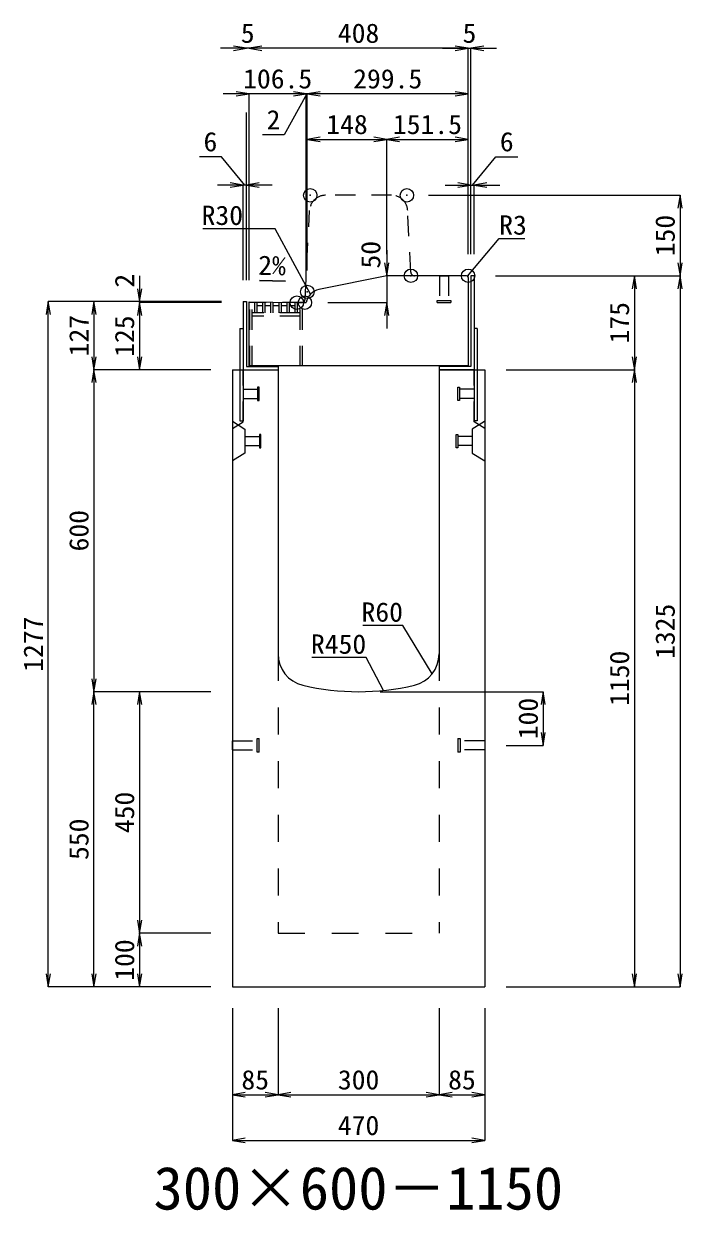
# Model space of a CAD drawing. Units: millimetres at full size. Extents: x -1809 to 57027, y -20349 to 17321.
# Drawn here: x 9276 to 10503, y -15212 to -13001 of the extents above; entities that cross this region are included whole.
import ezdxf
from ezdxf.enums import TextEntityAlignment as Align

# ---------------------------------------------------------------- set-up
doc = ezdxf.new("R2010")
doc.units = ezdxf.units.MM
doc.header["$LTSCALE"] = 50
doc.header["$PDMODE"] = 32
doc.header["$PDSIZE"] = 25
doc.linetypes.add('USER1', pattern=[2, 1, -1])
doc.linetypes.add('USER2', pattern=[1.35, 0.75, -0.6])
for name, color, linetype, lineweight in [('インサート', 3, 'USER2', 9), ('グレーチング', 7, 'USER2', 5), ('受枠', 3, 'Continuous', 5), ('寸法線', 7, 'Continuous', 13), ('引出線', 4, 'Continuous', 13), ('本体', 2, 'Continuous', 13)]:
    doc.layers.add(name, color=color, linetype=linetype, lineweight=lineweight)
doc.layers.add('作業エリア', color=11, linetype='Continuous')
doc.layers.add('文字', color=7, linetype='Continuous')
doc.styles.add('ＭＳ 明朝', font='')
doc.styles.get('ＭＳ 明朝').set_extended_font_data('MS Mincho')

# ---------------------------------------------------------------- blocks, each defined once
blk = doc.blocks.new('open_arrow')
at = {"color": 0, "linetype": 'Continuous', "lineweight": -2}
blk.add_lwpolyline([(7.5, 1.25), (0, 0), (7.5, -1.25)], dxfattribs=at)

msp = doc.modelspace()

# ---------------------------------------------------------------- linework, layer by layer
at = {"layer": 'インサート'}
for p, q in [((10050.5, -13471.05), (10050.5, -13517.05)), ((10050.5, -13471.05), (10067.5, -13471.05)), ((10067.5, -13471.05), (10067.5, -13517.05)), ((10046.5, -13521.05), (10046.5, -13517.05)), ((10046.5, -13517.05), (10071.5, -13517.05)), ((10046.5, -13521.05), (10071.5, -13521.05)), ((10071.5, -13517.05), (10071.5, -13521.05)), ((9685, -13682.55), (9712, -13682.55)), ((9685, -13682.55), (9685, -13699.55)), ((9715, -13678.55), (9712, -13678.55)), ((9712, -13678.55), (9712, -13703.55)), ((9715, -13703.55), (9715, -13678.55)), ((10085, -13678.55), (10088, -13678.55)), ((10085, -13703.55), (10085, -13678.55)), ((10088, -13678.55), (10088, -13703.55)), ((10115, -13682.55), (10088, -13682.55)), ((10115, -13682.55), (10115, -13699.55)), ((9685, -13699.55), (9712, -13699.55)), ((9712, -13703.55), (9715, -13703.55)), ((10088, -13703.55), (10085, -13703.55)), ((10115, -13699.55), (10088, -13699.55)), ((9688.2, -13770.55), (9715.2, -13770.55)), ((9688.2, -13770.55), (9688.2, -13787.55)), ((9718.2, -13766.55), (9715.2, -13766.55)), ((9715.2, -13766.55), (9715.2, -13791.55)), ((9718.2, -13791.55), (9718.2, -13766.55)), ((10081.8, -13766.55), (10084.8, -13766.55)), ((10081.8, -13791.55), (10081.8, -13766.55)), ((10084.8, -13766.55), (10084.8, -13791.55)), ((10111.8, -13770.55), (10084.8, -13770.55)), ((10111.8, -13770.55), (10111.8, -13787.55)), ((9688.2, -13787.55), (9715.2, -13787.55)), ((9715.2, -13791.55), (9718.2, -13791.55)), ((10084.8, -13791.55), (10081.8, -13791.55)), ((10111.8, -13787.55), (10084.8, -13787.55)), ((9665, -14337.55), (9711, -14337.55)), ((9665, -14354.55), (9665, -14337.55)), ((9711, -14358.55), (9711, -14333.55)), ((9711, -14333.55), (9715, -14333.55)), ((9715, -14358.55), (9715, -14333.55)), ((10085, -14333.55), (10089, -14333.55)), ((10085, -14333.55), (10085, -14358.55)), ((10089, -14333.55), (10089, -14358.55)), ((10135, -14337.55), (10089, -14337.55)), ((10135, -14337.55), (10135, -14354.55)), ((9665, -14354.55), (9711, -14354.55)), ((9715, -14358.55), (9711, -14358.55)), ((10089, -14358.55), (10085, -14358.55)), ((10135, -14354.55), (10089, -14354.55))]:
    msp.add_line(p, q, dxfattribs=at)
at = {"layer": 'グレーチング'}
for p, q in [((9697.5, -13639.05), (9697.5, -13521.05)), ((9795.5, -13521.05), (9697.5, -13521.05)), ((9702, -13639.05), (9702, -13521.05)), ((9706.5, -13540.05), (9706.5, -13521.05)), ((9711, -13540.05), (9711, -13521.05)), ((9721.6, -13527.05), (9711, -13527.05)), ((9721.6, -13540.05), (9721.6, -13521.05)), ((9726.1, -13540.05), (9726.1, -13521.05)), ((9736.7, -13527.05), (9726.1, -13527.05)), ((9736.7, -13540.05), (9736.7, -13521.05)), ((9741.2, -13540.05), (9741.2, -13521.05)), ((9751.8, -13527.05), (9741.2, -13527.05)), ((9751.8, -13540.05), (9751.8, -13521.05)), ((9756.3, -13540.05), (9756.3, -13521.05)), ((9766.9, -13527.05), (9756.3, -13527.05)), ((9766.9, -13540.05), (9766.9, -13521.05)), ((9771.4, -13540.05), (9771.4, -13521.05)), ((9782, -13527.05), (9771.4, -13527.05)), ((9782, -13540.05), (9782, -13521.05)), ((9786.5, -13540.05), (9786.5, -13521.05)), ((9791, -13639.05), (9791, -13521.05)), ((9795.5, -13639.05), (9795.5, -13521.05)), ((9791, -13540.05), (9702, -13540.05)), ((9791, -13546.05), (9702, -13546.05))]:
    msp.add_line(p, q, dxfattribs=at)
at = {"layer": '作業エリア'}
for p in [(9810, -13321.05), (9990, -13321.05), (9997.5, -13471.05), (10104, -13471.05), (9785, -13521.05), (9800, -13521.05), (9804.5, -13501.05)]:
    msp.add_point(p, dxfattribs=at)
at = {"layer": '受枠'}
for p, q in [((10109, -13471.05), (10109, -13640.05)), ((10115, -13471.05), (10109, -13471.05)), ((10115, -13471.05), (10115, -13741.05)), ((9685, -13519.05), (9685, -13741.05)), ((9685, -13519.05), (9691, -13519.05)), ((9691, -13519.05), (9691, -13640.05)), ((9679, -13569.05), (9679, -13741.05)), ((9679, -13569.05), (9685, -13569.05)), ((10121, -13569.05), (10115, -13569.05)), ((10121, -13569.05), (10121, -13741.05)), ((9691, -13640.05), (9750, -13640.05)), ((9750, -13640.05), (9750, -13646.05)), ((10050, -13640.05), (10050, -13646.05)), ((10109, -13640.05), (10050, -13640.05)), ((9685, -13646.05), (9750, -13646.05)), ((10115, -13646.05), (10050, -13646.05)), ((9679, -13741.05), (9685, -13741.05)), ((10121, -13741.05), (10115, -13741.05))]:
    msp.add_line(p, q, dxfattribs=at)
at = {"layer": '寸法線'}
for p, q in [((9744, -13046.93), (9643, -13046.93)), ((10104, -13046.93), (9696, -13046.93)), ((10056, -13046.93), (10157, -13046.93)), ((10104, -13431.03), (10104, -13046.93)), ((10104, -13431.03), (10104, -13046.93)), ((10109, -13431.03), (10109, -13046.93)), ((9802.57, -13131.93), (9648, -13131.93)), ((9696, -13479.25), (9696, -13131.93)), ((9852.5, -13131.93), (9754.57, -13131.93)), ((9803.53, -13131.93), (9761.69, -13208.3)), ((9802.57, -13481.03), (9802.57, -13131.93)), ((10104, -13131.93), (9804.5, -13131.93)), ((9804.5, -13461.03), (9804.5, -13131.93)), ((10104, -13431.03), (10104, -13131.93)), ((9691, -13479.03), (9691, -13166.91)), ((9696, -13479.25), (9696, -13176.93)), ((9696, -13479.25), (9696, -13176.93)), ((9804.5, -13461.03), (9804.5, -13176.93)), ((9802.57, -13481.03), (9802.57, -13178.69)), ((9761.69, -13208.3), (9721.28, -13208.3)), ((9804.5, -13216.93), (9952.5, -13216.93)), ((9804.5, -13461.03), (9804.5, -13216.93)), ((9952.5, -13431.03), (9952.5, -13216.93)), ((9952.5, -13216.93), (10104, -13216.93)), ((9952.5, -13431.03), (9952.5, -13216.93)), ((10104, -13431.03), (10104, -13216.93)), ((9644.67, -13249.13), (9603.44, -13249.13)), ((9688, -13301.93), (9644.67, -13249.13)), ((10112, -13301.93), (10155.33, -13249.13)), ((10155.33, -13249.13), (10196.56, -13249.13)), ((9739, -13301.93), (9637, -13301.93)), ((9685, -13479.03), (9685, -13301.93)), ((9691, -13479.03), (9691, -13301.93)), ((10061, -13301.93), (10163, -13301.93)), ((10109, -13431.03), (10109, -13301.93)), ((10115, -13431.03), (10115, -13301.93)), ((10030.02, -13321.05), (10498.78, -13321.05)), ((10498.78, -13321.05), (10498.78, -13471.05)), ((9952.5, -13423.05), (9952.5, -13569.05)), ((9492.06, -13471.05), (9492.06, -13569.05)), ((10155.02, -13471.05), (10413.78, -13471.05)), ((10155.02, -13471.05), (10498.78, -13471.05)), ((10155.02, -13471.05), (10498.78, -13471.05)), ((10413.78, -13471.05), (10413.78, -13646.05)), ((10498.78, -13471.05), (10498.78, -14796.05)), ((9322.06, -14796.05), (9322.06, -13519.05)), ((9644.98, -13519.05), (9322.06, -13519.05)), ((9407.06, -13519.05), (9407.06, -13646.05)), ((9644.98, -13519.05), (9407.06, -13519.05)), ((9644.98, -13519.05), (9492.06, -13519.05)), ((9644.98, -13521.05), (9492.06, -13521.05)), ((9492.06, -13521.05), (9492.06, -13646.05)), ((9644.98, -13521.05), (9492.06, -13521.05)), ((9842.59, -13521.05), (9952.5, -13521.05)), ((9624.98, -13646.05), (9407.06, -13646.05)), ((9407.06, -13646.05), (9407.06, -14246.05)), ((9624.98, -13646.05), (9407.06, -13646.05)), ((9624.98, -13646.05), (9492.06, -13646.05)), ((10175.02, -13646.05), (10413.78, -13646.05)), ((10175.02, -13646.05), (10413.78, -13646.05)), ((10413.78, -13646.05), (10413.78, -14796.05)), ((9624.98, -14246.05), (9407.06, -14246.05)), ((9407.06, -14796.05), (9407.06, -14246.05)), ((9624.98, -14246.05), (9407.06, -14246.05)), ((9492.06, -14246.05), (9492.06, -14696.05)), ((9624.98, -14246.05), (9492.06, -14246.05)), ((9940.02, -14246.05), (10243.78, -14246.05)), ((10243.78, -14246.05), (10243.78, -14346.05)), ((10175.02, -14346.05), (10243.78, -14346.05)), ((9624.98, -14696.05), (9492.06, -14696.05)), ((9492.06, -14696.05), (9492.06, -14796.05)), ((9624.98, -14696.05), (9492.06, -14696.05)), ((9624.98, -14796.05), (9322.06, -14796.05)), ((9624.98, -14796.05), (9407.06, -14796.05)), ((9624.98, -14796.05), (9492.06, -14796.05)), ((10175.02, -14796.05), (10413.78, -14796.05)), ((10175.02, -14796.05), (10498.78, -14796.05)), ((9665, -14836.07), (9665, -14997.21)), ((9665, -14836.07), (9665, -15082.21)), ((9750, -14836.07), (9750, -14997.21)), ((9750, -14836.07), (9750, -14997.21)), ((10050, -14836.07), (10050, -14997.21)), ((10050, -14836.07), (10050, -14997.21)), ((10135, -14836.07), (10135, -14997.21)), ((10135, -14836.07), (10135, -15082.21)), ((9665, -14997.21), (9750, -14997.21)), ((9750, -14997.21), (10050, -14997.21)), ((10050, -14997.21), (10135, -14997.21)), ((9665, -15082.21), (10135, -15082.21))]:
    msp.add_line(p, q, dxfattribs=at)
at = {"layer": '引出線'}
for points in [[(9810.6, -13505.19), (9744.87, -13383.51), (9684.87, -13383.51), (9610.2, -13383.51)], [(10103.12, -13471.93), (10161.85, -13401.57), (10209.57, -13401.57)], [(9764, -13481.04), (9715.26, -13480.06), (9764, -13481.04)], [(10037.07, -14212.74), (9982.66, -14122.84), (9907.98, -14122.84)], [(9946.44, -14243.65), (9914.22, -14182.51), (9813.21, -14182.51)]]:
    msp.add_lwpolyline(points, dxfattribs=at)
at = {"layer": '本体', "linetype": 'USER2', "lineweight": 9}
for p, q in [((9961.46, -13321.05), (9838.54, -13321.05)), ((9800.33, -13514.4), (9808.57, -13349.56)), ((9997.17, -13464.4), (9991.43, -13349.56)), ((9685, -13743.05), (9685, -13646.05)), ((10115, -13743.05), (10115, -13646.05)), ((9665, -13755.55), (9685, -13743.05)), ((10135, -13755.55), (10115, -13743.05))]:
    msp.add_line(p, q, dxfattribs=at)
at = {"layer": '本体'}
for p, q in [((9952.5, -13471.05), (9826.19, -13496.66)), ((10101, -13471.05), (9952.5, -13471.05)), ((10104, -13474.05), (10104, -13639.05)), ((9696, -13639.05), (9696, -13519.27)), ((9696, -13519.27), (9785, -13521.05)), ((9785, -13521.05), (9802.57, -13521.05)), ((10104, -13639.05), (9696, -13639.05)), ((9665, -13646.05), (9665, -14796.05)), ((9665, -13646.05), (9750, -13646.05)), ((9750, -13646.05), (9750, -14175.53)), ((10050, -13646.05), (10050, -14175.53)), ((10050, -13646.05), (10135, -13646.05)), ((10135, -13646.05), (10135, -14796.05)), ((9665, -14796.05), (10135, -14796.05))]:
    msp.add_line(p, q, dxfattribs=at)
at = {"layer": '本体', "lineweight": 9}
for p, q in [((9665, -13742.05), (9688.2, -13756.55)), ((10134.58, -13742.31), (10111.8, -13756.55)), ((9688.2, -13756.55), (9688.2, -13801.55)), ((10111.8, -13756.55), (10111.8, -13801.55)), ((9688.2, -13801.55), (9665, -13816.05)), ((10111.8, -13801.55), (10135, -13816.05))]:
    msp.add_line(p, q, dxfattribs=at)
at = {"layer": '本体', "linetype": 'USER1', "lineweight": 15}
for p, q in [((9750, -14175.53), (9750, -14696.05)), ((10050, -14175.53), (10050, -14696.05)), ((9750, -14696.05), (10050, -14696.05))]:
    msp.add_line(p, q, dxfattribs=at)
at = {"layer": '本体', "linetype": 'USER2', "lineweight": 9}
for centre, radius, start, end in [((9838.54, -13351.05), 30, 90, 177.13759), ((9961.46, -13351.05), 30, 2.86241, 90), ((10004.16, -13464.05), 7, 182.86241, 270), ((9793.34, -13514.05), 7, 270, 357.13759)]:
    msp.add_arc(centre, radius, start, end, dxfattribs=at)
at = {"layer": '本体'}
for centre, radius, start, end in [((10101, -13474.05), 3, 0, 90), ((9832.15, -13526.06), 30, 101.45875, 170.39512), ((9810, -14175.53), 60, 180, 256.65764), ((9990, -14175.53), 60, 283.34236, 0), ((9900, -13796.05), 450, 256.65764, 283.34236)]:
    msp.add_arc(centre, radius, start, end, dxfattribs=at)

# ---------------------------------------------------------------- block references
at = {"layer": '寸法線', "xscale": 3.2, "yscale": 3.2}
for p, rotation in [((9691, -13046.93), 180), ((10104, -13046.93), 180), ((10104, -13046.93), 180), ((9696, -13131.93), 180), ((9802.57, -13131.93), 180), ((9802.57, -13131.93), 180), ((10104, -13131.93), 180), ((9952.5, -13216.93), 180), ((10104, -13216.93), 180), ((9685, -13301.93), 180), ((10109, -13301.93), 180), ((10498.78, -13321.05), 270), ((9952.5, -13471.05), 90), ((10498.78, -13471.05), 90), ((10413.78, -13471.05), 270), ((10498.78, -13471.05), 270), ((9492.06, -13519.05), 90), ((9322.06, -13519.05), 270), ((9407.06, -13519.05), 270), ((9492.06, -13521.05), 270), ((9492.06, -13521.05), 270), ((9952.5, -13521.05), 270), ((9407.06, -13646.05), 90), ((9492.06, -13646.05), 90), ((10413.78, -13646.05), 90), ((9407.06, -13646.05), 270), ((10413.78, -13646.05), 270), ((9407.06, -14246.05), 90), ((9407.06, -14246.05), 270), ((9492.06, -14246.05), 270), ((10243.78, -14246.05), 270), ((10243.78, -14346.05), 90), ((9492.06, -14696.05), 90), ((9492.06, -14696.05), 270), ((9322.06, -14796.05), 90), ((9407.06, -14796.05), 90), ((9492.06, -14796.05), 90), ((10413.78, -14796.05), 90), ((10498.78, -14796.05), 90), ((9750, -14997.21), 180), ((10050, -14997.21), 180), ((10135, -14997.21), 180), ((10135, -15082.21), 180)]:
    msp.add_blockref('open_arrow', p, dxfattribs=dict(at, rotation=rotation))
for p in [(9696, -13046.93), (9696, -13046.93), (10109, -13046.93), (9804.5, -13131.93), (9804.5, -13131.93), (9804.5, -13216.93), (9952.5, -13216.93), (9691, -13301.93), (10115, -13301.93), (9665, -14997.21), (9750, -14997.21), (10050, -14997.21), (9665, -15082.21)]:
    msp.add_blockref('open_arrow', p, dxfattribs=at)
at = {"layer": '引出線', "xscale": 0.0533, "yscale": 0.0533}
for p, rotation in [((9764, -13481.04), 178.9), ((10103.12, -13471.93), 50.2), ((9810.6, -13505.19), 118.4), ((10037.07, -14212.74), 121.2), ((9946.44, -14243.65), 117.8)]:
    msp.add_blockref('open_arrow', p, dxfattribs=dict(at, rotation=rotation))

# ---------------------------------------------------------------- texts
at = {"layer": '寸法線', "style": 'ＭＳ 明朝', "width": 1.05}
for s, p in [('5', (9693.5, -13018.91)), ('408', (9900, -13018.91)), ('5', (10106.5, -13018.91)), ('106.5', (9749.28, -13103.91)), ('299.5', (9954.25, -13103.91)), ('2', (9741.48, -13180.28)), ('148', (9878.5, -13188.91)), ('151.5', (10028.25, -13188.91)), ('6', (9624.05, -13221.11)), ('6', (10175.95, -13221.11)), ('85', (9707.5, -14969.19)), ('300', (9900, -14969.19)), ('85', (10092.5, -14969.19)), ('470', (9900, -15054.19))]:
    msp.add_text(s, height=36.03, dxfattribs=at).set_placement(p, align=Align.MIDDLE_CENTER)
for s, p in [('150', (10470.76, -13396.05)), ('50', (9922.5, -13431.79)), ('2', (9464.06, -13480.2)), ('175', (10385.76, -13558.55)), ('127', (9379.04, -13582.55)), ('125', (9464.04, -13583.55)), ('600', (9379.04, -13946.05)), ('1325', (10470.76, -14133.55)), ('1277', (9294.04, -14157.55)), ('1150', (10385.76, -14221.05)), ('100', (10215.76, -14296.05)), ('450', (9464.04, -14471.05)), ('550', (9379.04, -14521.05)), ('100', (9464.04, -14746.05))]:
    msp.add_text(s, height=36.03, rotation=90, dxfattribs=at).set_placement(p, align=Align.MIDDLE_CENTER)
at = {"layer": '引出線', "style": 'ＭＳ 明朝', "width": 1.05}
for s, p in [('R30', (9684.87, -13340.31)), ('R60', (9982.66, -14079.64)), ('R450', (9914.22, -14139.31))]:
    msp.add_text(s, height=36.03, dxfattribs=at).set_placement(p, align=Align.TOP_RIGHT)
msp.add_text('R3', height=36.03, dxfattribs=at).set_placement((10161.85, -13358.37), align=Align.TOP_LEFT)
msp.add_text('2%', height=36.03, rotation=358.854, dxfattribs=at).set_placement((9764.94, -13434.14), align=Align.TOP_RIGHT)
at = {"layer": '文字', "style": 'ＭＳ 明朝'}
msp.add_text('300×600－1150', height=80.06, dxfattribs=at).set_placement((9899.52, -15171.03), align=Align.MIDDLE_CENTER)

doc.saveas('drawing.dxf')
